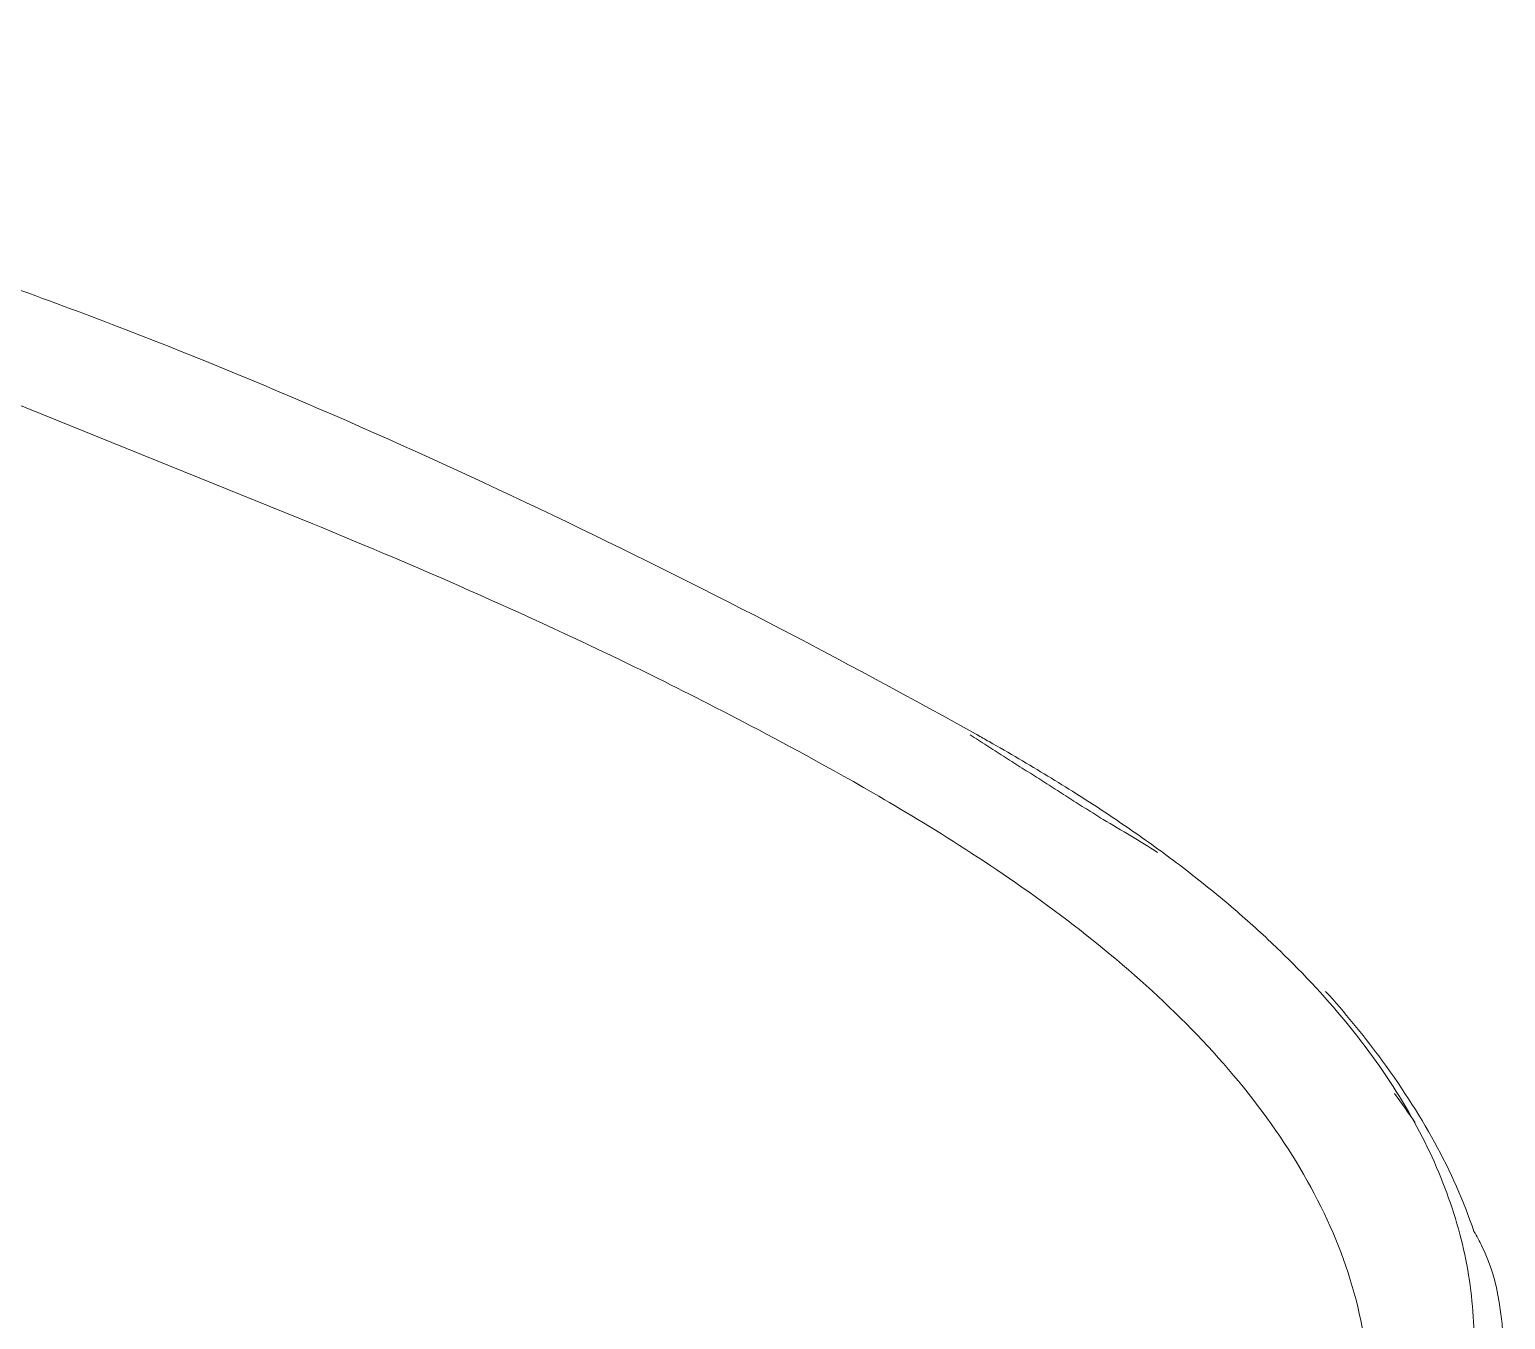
# Model space of a CAD drawing. Header units: millimetres. Extents: x 19741 to 22117, y -10160 to -6800.
# Drawn here: x 21019.55 to 21055.71, y -7550.7 to -7519.08 of the extents above; entities that cross this region are included whole.
import ezdxf

# ---------------------------------------------------------------- set-up
doc = ezdxf.new("R2010")
doc.units = ezdxf.units.MM

msp = doc.modelspace()

# ---------------------------------------------------------------- linework, layer by layer
at = {"linetype": 'Continuous', "lineweight": 18}
msp.add_line((21007.553, -7523.537), (21026.487, -7531.196), dxfattribs=at)
for points, knots in [([(21042.925, -7536.457), (21039.389, -7534.48), (21032.211, -7530.772), (21023.365, -7526.899), (21016.066, -7524.304), (21011.071, -7522.396), (21006.956, -7520.583), (21005.326, -7519.561), (21004.769, -7519.082)], [0, 0, 0, 0, 0.234242, 0.477668, 0.600793, 0.725967, 0.857588, 1, 1, 1, 1]), ([(21026.487, -7531.196), (21028.686, -7532.109), (21031.233, -7533.178), (21035.137, -7535.08), (21035.948, -7535.487), (21037.802, -7536.452), (21038.869, -7537.016), (21041.588, -7538.588), (21043.309, -7539.648), (21046.611, -7542.161), (21048.151, -7543.576), (21050.658, -7546.732), (21051.589, -7548.448), (21052.505, -7551.993), (21052.502, -7553.83), (21051.42, -7557.54), (21050.342, -7559.403), (21047.076, -7563.019), (21044.882, -7564.771), (21036.873, -7569.621), (21029.871, -7572.236), (21017.579, -7575.05), (21013.062, -7575.818), (21003.467, -7576.878), (20998.354, -7577.169), (20993.196, -7577.169)], [0, 0, 0, 0, 0.250128, 0.250128, 0.312557, 0.312557, 0.374985, 0.374985, 0.437522, 0.437522, 0.500058, 0.500058, 0.562569, 0.562569, 0.625081, 0.625081, 0.687526, 0.687526, 0.749972, 0.749972, 0.875049, 0.875049, 0.937525, 0.937525, 1, 1, 1, 1]), ([(21042.756, -7536.364), (21042.856, -7536.42), (21042.956, -7536.477), (21043.549, -7536.814), (21044.029, -7537.095), (21044.961, -7537.663), (21045.413, -7537.949), (21046.287, -7538.527), (21046.71, -7538.818), (21047.527, -7539.409), (21047.92, -7539.708), (21048.676, -7540.312), (21049.039, -7540.617), (21049.734, -7541.234), (21050.066, -7541.545), (21051.015, -7542.487), (21051.584, -7543.124), (21052.592, -7544.415), (21053.03, -7545.068), (21053.774, -7546.387), (21054.079, -7547.053), (21054.554, -7548.393), (21054.724, -7549.066), (21054.926, -7550.417), (21054.959, -7551.094), (21054.888, -7552.447), (21054.784, -7553.122), (21054.44, -7554.468), (21054.199, -7555.138), (21053.583, -7556.467), (21053.208, -7557.127), (21052.326, -7558.432), (21051.818, -7559.077), (21050.675, -7560.349), (21050.039, -7560.975), (21048.642, -7562.205), (21047.881, -7562.809), (21046.24, -7563.989), (21045.359, -7564.565), (21043.485, -7565.687), (21042.49, -7566.232), (21040.394, -7567.289), (21039.293, -7567.8), (21036.99, -7568.784), (21035.788, -7569.258), (21033.917, -7569.937), (21033.281, -7570.158), (21031.989, -7570.59), (21030.018, -7571.222), (21027.953, -7571.805), (21025.126, -7572.535), (21023.676, -7572.877), (21020.712, -7573.512), (21019.199, -7573.806), (21016.117, -7574.342), (21014.55, -7574.584), (21011.371, -7575.018), (21009.76, -7575.208), (21006.506, -7575.535), (21004.863, -7575.672), (21001.554, -7575.892), (20999.889, -7575.974), (20996.548, -7576.084), (20994.872, -7576.111), (20993.196, -7576.111)], [0, 0, 0, 0, 0.003708, 0.003708, 0.022158, 0.022158, 0.040608, 0.040608, 0.059058, 0.059058, 0.077508, 0.077508, 0.095958, 0.095958, 0.114407, 0.114407, 0.151307, 0.151307, 0.188207, 0.188207, 0.225107, 0.225107, 0.262006, 0.262006, 0.298906, 0.298906, 0.335806, 0.335806, 0.372705, 0.372705, 0.409605, 0.409605, 0.446505, 0.446505, 0.483404, 0.483404, 0.520304, 0.520304, 0.557204, 0.557204, 0.594103, 0.594103, 0.631003, 0.631003, 0.667903, 0.667903, 0.686353, 0.686353, 0.704802, 0.741702, 0.741702, 0.778602, 0.778602, 0.815502, 0.815502, 0.852401, 0.852401, 0.889301, 0.889301, 0.926201, 0.926201, 0.9631, 0.9631, 1, 1, 1, 1]), ([(21054.936, -7548.541), (21054.439, -7547.059), (21053.326, -7545.08), (21051.775, -7543.176), (21051.298, -7542.656)], [0, 0, 0, 0, 0.722403, 1, 1, 1, 1]), ([(21055.491, -7554.732), (21055.685, -7553.71), (21055.73, -7551.771), (21055.556, -7549.658), (21055.007, -7548.661), (21054.936, -7548.541)], [0, 0, 0, 0, 0.485862, 0.93779, 1, 1, 1, 1])]:
    msp.add_open_spline(points, degree=3, knots=knots, dxfattribs=at)
for points, degree in [([(21045.849, -7538.446), (21042.592, -7536.373)], 1), ([(21047.184, -7539.25), (21046.758, -7538.979), (21046.313, -7538.711), (21045.849, -7538.446)], 3), ([(21052.986, -7545.164), (21053.165, -7545.402), (21053.336, -7545.641), (21053.498, -7545.881)], 3)]:
    msp.add_open_spline(points, degree=degree, dxfattribs=at)

doc.saveas('drawing.dxf')
